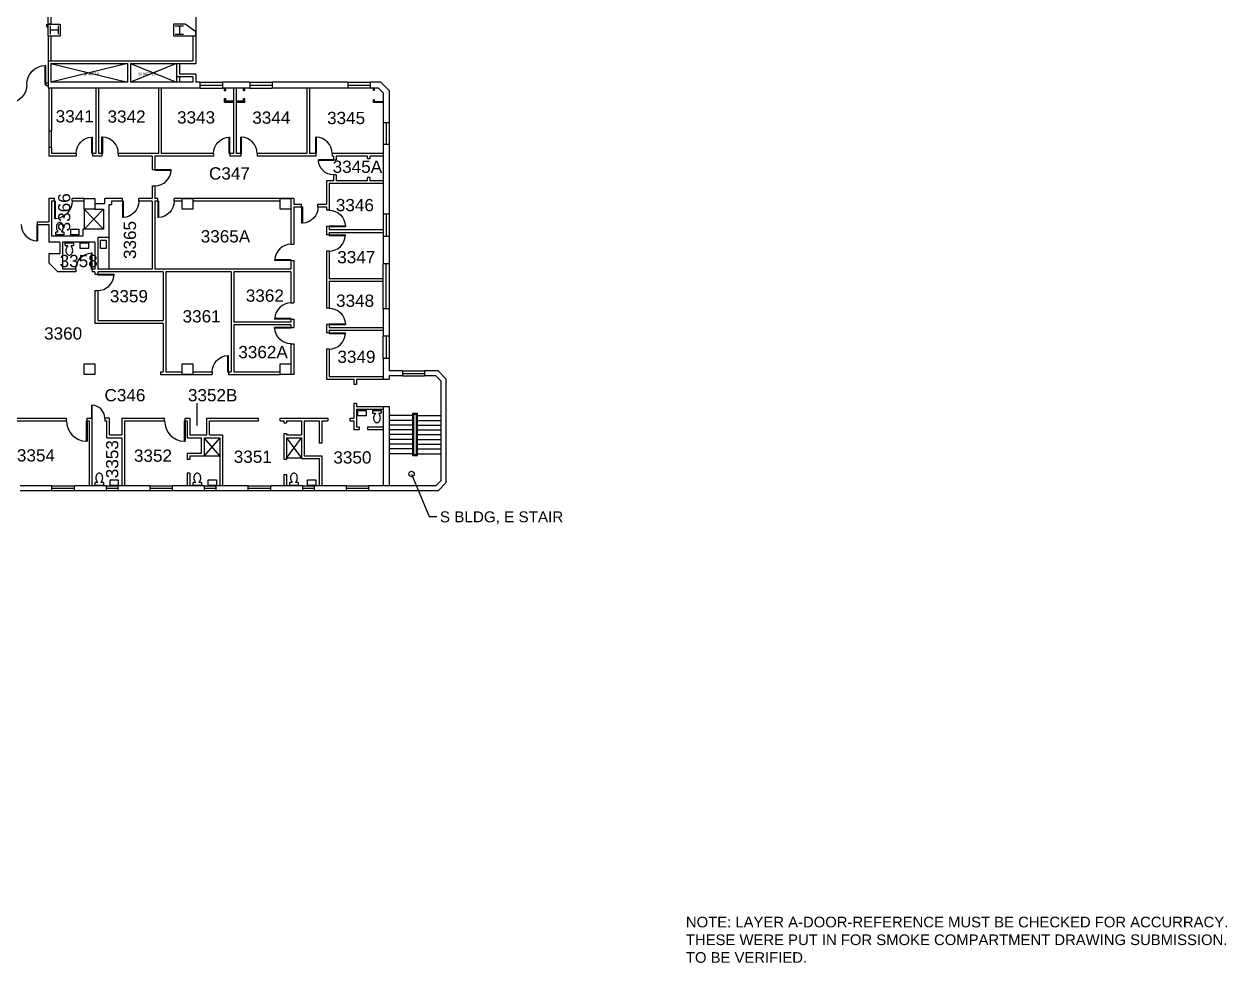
# Model space of a CAD drawing. Header units: inches. Extents: x -255 to 5932, y -1112 to 3109.
# Drawn here: x 3281 to 5932, y -1112 to 956 of the extents above; entities that cross this region are included whole.
import ezdxf

# ---------------------------------------------------------------- set-up
doc = ezdxf.new("R2010")
doc.units = ezdxf.units.IN
doc.header["$LTSCALE"] = 48
doc.header["$MEASUREMENT"] = 0
doc.layers.get('0').update_dxf_attribs({"linetype": 'CONTINUOUS'})
doc.layers.get('DEFPOINTS').update_dxf_attribs({"color": 31, "linetype": 'CONTINUOUS'})
for name, color, linetype in [('A-ANNO-RNUM', 4, 'CONTINUOUS'), ('A-ANNO-TEXT', 4, 'CONTINUOUS'), ('A-ANNO-TEXT-STAIR', 4, 'CONTINUOUS'), ('A-DOOR', 2, 'CONTINUOUS'), ('A-FLOR-CASE', 3, 'CONTINUOUS'), ('A-FLOR-PFIX', 2, 'CONTINUOUS'), ('A-FLOR-STRS', 2, 'CONTINUOUS'), ('A-GLAZ', 2, 'CONTINUOUS'), ('A-GLAZ-SILL', 1, 'CONTINUOUS'), ('A-SHAFT', 1, 'CONTINUOUS'), ('A-WALL-FULL', 6, 'CONTINUOUS'), ('S-COLS', 5, 'CONTINUOUS')]:
    doc.layers.add(name, color=color, linetype=linetype)
doc.layers.get('0').freeze()
doc.styles.add('ARIAL', font='arial.ttf')
doc.styles.get("Standard").update_dxf_attribs({"font": 'SIMPLEX'})
doc.dimstyles.new('DIM1-4', dxfattribs={"dimscale": 48, "dimtxt": 0.09375, "dimasz": 0.125, "dimexe": 0.125, "dimexo": 0.09375, "dimgap": 0.046875, "dimtad": 1, "dimdec": 4, "dimzin": 7, "dimdsep": 46, "dimlunit": 4, "dimtxsty": 'Standard', "dimblk": 'TICK', "dimcen": 2.25, "dimdle": 1.5, "dimadec": 0, "dimazin": 0, "dimtfac": 1, "dimtdec": 4, "dimtix": 1, "dimtofl": 0, "dimtmove": 2, "dimatfit": 3, "dimldrblk": 'TICK', "dimfxl": 1, "dimtolj": 1, "dimtzin": 0, "dimarcsym": 0})

# ---------------------------------------------------------------- blocks, each defined once
blk = doc.blocks.new('TICK')
at = {"linetype": 'Continuous'}
blk.add_line((0.99, 0), (-0.99, 0), dxfattribs=at)
at = {"color": 11}
blk.add_line((-0.22, -0.22), (0.22, 0.22), dxfattribs=at)
blk = doc.blocks.new('DOOR36')
for p, q in [((-1.5, 0), (0, 0)), ((-1.5, 0), (-1.5, -36)), ((0, 0), (0, -36)), ((-1.5, -36), (0, -36))]:
    blk.add_line(p, q)
blk.add_arc((0, 0), 36, 180, 267.6401)

msp = doc.modelspace()

# ---------------------------------------------------------------- linework, layer by layer
at = {"layer": 'A-ANNO-RNUM'}
msp.add_line((3661.9, 121.4), (3661.9, 71.8), dxfattribs=at)
at = {"layer": 'A-FLOR-CASE'}
msp.add_line((3468, 486), (3468, 416), dxfattribs=at)
at = {"layer": 'A-FLOR-PFIX'}
for p, q in [((3413.5, 548), (3456, 504)), ((3413.5, 548), (3413.5, 504)), ((3456, 548), (3413.5, 504)), ((3384, 492), (3384, 504)), ((3384, 504), (3402, 504)), ((3402, 504), (3402, 492)), ((3355.8, 498), (3351, 498)), ((3351, 492), (3351, 498)), ((3369, 492), (3351, 492)), ((3355.8, 498), (3355.8, 499.9)), ((3364.2, 498), (3364.2, 499.9)), ((3369, 498), (3364.2, 498)), ((3369, 498), (3369, 492)), ((3402, 492), (3384, 492)), ((3450, 480), (3462, 480)), ((3450, 462), (3450, 480)), ((3462, 480), (3462, 462)), ((3372, 468), (3372, 474)), ((3372, 474), (3390, 474)), ((3372, 468), (3376.8, 468)), ((3376.8, 468), (3376.8, 466.1)), ((3385.2, 468), (3390, 468)), ((3385.2, 468), (3385.2, 466.1)), ((3390, 474), (3390, 468)), ((3405, 462), (3405, 474)), ((3405, 474), (3423, 474)), ((3423, 462), (3405, 462)), ((3423, 474), (3423, 462)), ((3462, 462), (3450, 462)), ((4017, 93), (4017, 105)), ((4017, 105), (4035, 105)), ((4035, 93), (4017, 93)), ((4035, 105), (4035, 93)), ((4050, 99), (4050, 105)), ((4050, 105), (4068, 105)), ((4050, 99), (4054.8, 99)), ((4054.8, 99), (4054.8, 97.1)), ((4063.2, 99), (4068, 99)), ((4063.2, 99), (4063.2, 97.1)), ((4068, 105), (4068, 99)), ((3712.5, 5), (3678, 45)), ((3712.5, 45), (3678, 5)), ((3859.5, 0), (3892.5, 45)), ((3859.5, 45), (3892.5, 0)), ((3678, 5), (3712.5, 5)), ((3892.5, 0), (3859.5, 0)), ((3442.8, -54), (3442.8, -52.1)), ((3451.2, -54), (3451.2, -52.1)), ((3471, -60), (3471, -48)), ((3471, -48), (3489, -48)), ((3489, -48), (3489, -60)), ((3658.8, -54), (3658.8, -52.1)), ((3667.2, -54), (3667.2, -52.1)), ((3687, -60), (3687, -48)), ((3687, -48), (3705, -48)), ((3705, -48), (3705, -60)), ((3871.8, -54), (3871.8, -52.1)), ((3880.2, -54), (3880.2, -52.1)), ((3906, -60), (3906, -48)), ((3906, -48), (3924, -48)), ((3924, -48), (3924, -60)), ((3442.8, -54), (3438, -54)), ((3438, -60), (3438, -54)), ((3456, -60), (3438, -60)), ((3456, -54), (3451.2, -54)), ((3456, -54), (3456, -60)), ((3489, -60), (3471, -60)), ((3658.8, -54), (3654, -54)), ((3654, -60), (3654, -54)), ((3672, -60), (3654, -60)), ((3672, -54), (3667.2, -54)), ((3672, -54), (3672, -60)), ((3705, -60), (3687, -60)), ((3871.8, -54), (3867, -54)), ((3867, -60), (3867, -54)), ((3885, -60), (3867, -60)), ((3885, -54), (3880.2, -54)), ((3885, -54), (3885, -60)), ((3924, -60), (3906, -60))]:
    msp.add_line(p, q, dxfattribs=at)
for points in [[(3364.2, 499.9, 0.049345), (3365.3, 501.1, 0.083339), (3367.1, 504.7, 0.087478), (3367.5, 508.5, 0.072039), (3366.9, 512.7, 0.083339), (3365.3, 515.9, 0.106661), (3362.7, 518.3, 0.132138), (3360, 519, 0.132138), (3357.3, 518.3, 0.106661), (3354.7, 515.9, 0.083339), (3353.1, 512.7, 0.072039), (3352.5, 508.5, 0.072039), (3353.1, 504.3, 0.083339), (3354.7, 501.1, 0.049345), (3355.8, 499.9, 0.132138)], [(3376.8, 466.1, 0.049345), (3375.7, 464.9, 0.083339), (3373.9, 461.3, 0.087478), (3373.5, 457.5, 0.072039), (3374.1, 453.3, 0.083339), (3375.7, 450.1, 0.106661), (3378.3, 447.7, 0.132138), (3381, 447, 0.132138), (3383.7, 447.7, 0.106661), (3386.3, 450.1, 0.083339), (3387.9, 453.3, 0.072039), (3388.5, 457.5, 0.072039), (3387.9, 461.7, 0.083339), (3386.3, 464.9, 0.049345), (3385.2, 466.1, 0.132138)], [(4054.8, 97.1, 0.049345), (4053.7, 95.9, 0.083339), (4051.9, 92.3, 0.087478), (4051.5, 88.5, 0.072039), (4052.1, 84.3, 0.083339), (4053.7, 81.1, 0.106661), (4056.3, 78.7, 0.132138), (4059, 78, 0.132138), (4061.7, 78.7, 0.106661), (4064.3, 81.1, 0.083339), (4065.9, 84.3, 0.072039), (4066.5, 88.5, 0.072039), (4065.9, 92.7, 0.083339), (4064.3, 95.9, 0.049345), (4063.2, 97.1, 0.132138)], [(3451.2, -52.1, 0.049345), (3452.3, -50.9, 0.083339), (3454.1, -47.3, 0.087478), (3454.5, -43.5, 0.072039), (3453.9, -39.3, 0.083339), (3452.3, -36.1, 0.106661), (3449.7, -33.7, 0.132138), (3447, -33, 0.132138), (3444.3, -33.7, 0.106661), (3441.7, -36.1, 0.083339), (3440.1, -39.3, 0.072039), (3439.5, -43.5, 0.072039), (3440.1, -47.7, 0.083339), (3441.7, -50.9, 0.049345), (3442.8, -52.1, 0.132138)], [(3667.2, -52.1, 0.049345), (3668.3, -50.9, 0.083339), (3670.1, -47.3, 0.087478), (3670.5, -43.5, 0.072039), (3669.9, -39.3, 0.083339), (3668.3, -36.1, 0.106661), (3665.7, -33.7, 0.132138), (3663, -33, 0.132138), (3660.3, -33.7, 0.106661), (3657.7, -36.1, 0.083339), (3656.1, -39.3, 0.072039), (3655.5, -43.5, 0.072039), (3656.1, -47.7, 0.083339), (3657.7, -50.9, 0.049345), (3658.8, -52.1, 0.132138)], [(3880.2, -52.1, 0.049345), (3881.3, -50.9, 0.083339), (3883.1, -47.3, 0.087478), (3883.5, -43.5, 0.072039), (3882.9, -39.3, 0.083339), (3881.3, -36.1, 0.106661), (3878.7, -33.7, 0.132138), (3876, -33, 0.132138), (3873.3, -33.7, 0.106661), (3870.7, -36.1, 0.083339), (3869.1, -39.3, 0.072039), (3868.5, -43.5, 0.072039), (3869.1, -47.7, 0.083339), (3870.7, -50.9, 0.049345), (3871.8, -52.1, 0.132138)]]:
    msp.add_lwpolyline(points, format="xyb", dxfattribs=at)
at = {"layer": 'A-FLOR-STRS'}
for p, q in [((4138, 93.7), (4085.5, 93.7)), ((4138, 83.2), (4085.5, 83.2)), ((4148, 93.7), (4200.5, 93.7)), ((4148, 83.2), (4200.5, 83.2)), ((4138, 72.7), (4085.5, 72.7)), ((4138, 62.2), (4085.5, 62.2)), ((4148, 72.7), (4200.5, 72.7)), ((4148, 62.2), (4200.5, 62.2)), ((4138, 51.7), (4085.5, 51.7)), ((4138, 41.2), (4085.5, 41.2)), ((4138, 30.7), (4085.5, 30.7)), ((4148, 51.7), (4200.5, 51.7)), ((4148, 41.2), (4200.5, 41.2)), ((4148, 30.7), (4200.5, 30.7)), ((4138, 20.2), (4085.5, 20.2)), ((4138, 9.7), (4085.5, 9.7)), ((4148, 20.2), (4200.5, 20.2)), ((4148, 9.7), (4200.5, 9.7))]:
    msp.add_line(p, q, dxfattribs=at)
at = {"layer": 'A-GLAZ'}
for p, q in [((3668.8, 821.5), (3718.2, 821.5)), ((3778.8, 821.5), (3828.2, 821.5)), ((3994.8, 821.5), (4044.2, 821.5)), ((4079, 738.6), (4079, 690.6)), ((4079, 537.6), (4079, 488.1)), ((4079, 328.9), (4079, 428.1)), ((4079, 268.9), (4079, 219.4)), ((4115.5, 186.5), (4163.5, 186.5)), ((3342.8, -66.5), (3392.2, -66.5)), ((3462.6, -66.5), (3488.7, -66.5)), ((3559, -66.5), (3608.5, -66.5)), ((3678.8, -66.5), (3704.9, -66.5)), ((3775.2, -66.5), (3824.8, -66.5)), ((3895.3, -66.5), (3921.2, -66.5)), ((3991.5, -66.5), (4041, -66.5))]:
    msp.add_line(p, q, dxfattribs=at)
at = {"layer": 'A-GLAZ-SILL'}
for p, q in [((3668.8, 828), (3718.2, 828)), ((3778.8, 828), (3828.2, 828)), ((3994.8, 828), (4044.2, 828)), ((3668.8, 815), (3718.2, 815)), ((3778.8, 815), (3828.2, 815)), ((4044.2, 815), (3994.8, 815)), ((4072.5, 738.6), (4072.5, 690.6)), ((4085.5, 738.6), (4085.5, 690.6)), ((4072.5, 537.6), (4072.5, 488.1)), ((4085.5, 537.6), (4085.5, 488.1)), ((4072.5, 328.9), (4072.5, 428.1)), ((4085.5, 428.1), (4085.5, 328.9)), ((4072.5, 219.4), (4072.5, 268.9)), ((4085.5, 268.9), (4085.5, 219.4)), ((4115.5, 192), (4163.5, 192)), ((4115.5, 181), (4163.5, 181)), ((3342.8, -61), (3392.2, -61)), ((3392.2, -72), (3342.8, -72)), ((3462.6, -61), (3488.7, -61)), ((3488.7, -72), (3462.6, -72)), ((3559, -61), (3608.5, -61)), ((3608.5, -72), (3559, -72)), ((3678.8, -61), (3704.9, -61)), ((3704.9, -72), (3678.8, -72)), ((3775.2, -61), (3824.8, -61)), ((3824.8, -72), (3775.2, -72)), ((3895.3, -61), (3921.2, -61)), ((3921.2, -72), (3895.3, -72)), ((3991.5, -61), (4041, -61)), ((4041, -72), (3991.5, -72))]:
    msp.add_line(p, q, dxfattribs=at)
at = {"layer": 'A-SHAFT'}
for points in [[(3340.5, 869), (3509.5, 828)], [(3509.5, 869), (3340.5, 828)], [(3515.5, 869), (3617.5, 828)], [(3617.5, 869), (3515.5, 828)]]:
    msp.add_lwpolyline(points, dxfattribs=at)
at = {"layer": 'A-WALL-FULL'}
for p, q in [((3659.5, 1205), (3659.5, 869)), ((3331.7, 950), (3331.7, 956)), ((3334.5, 930), (3334.5, 956)), ((3334.5, 956), (3360.5, 956)), ((3360.5, 956), (3360.5, 930)), ((3636.5, 956), (3610.5, 956)), ((3610.5, 956), (3610.5, 930)), ((3659.5, 939), (3636.5, 956)), ((3331.7, 950), (3334.5, 950)), ((3334.5, 930), (3334.5, 875)), ((3334.5, 930), (3360.5, 930)), ((3340.5, 930), (3340.5, 875)), ((3610.5, 930), (3659.5, 930)), ((3653.5, 930), (3653.5, 875)), ((3659.5, 930), (3659.5, 939)), ((3334.5, 875), (3334.5, 815)), ((3334.5, 875), (3334.5, 869)), ((3334.5, 875), (3653.5, 875)), ((3340.5, 869), (3509.5, 869)), ((3340.5, 869), (3340.5, 828)), ((3509.5, 869), (3509.5, 828)), ((3509.5, 869), (3509.5, 828)), ((3515.5, 869), (3515.5, 828)), ((3515.5, 869), (3659.5, 869)), ((3515.5, 869), (3515.5, 828)), ((3617.5, 869), (3617.5, 828)), ((3623.5, 869), (3623.5, 846)), ((3329.5, 826.5), (3329.5, 820.5)), ((3329.5, 826.5), (3334.5, 826.5)), ((3509.5, 828), (3340.5, 828)), ((3653.5, 828), (3515.5, 828)), ((3653.5, 840), (3617.5, 840)), ((3659.5, 846), (3623.5, 846)), ((3623.5, 840), (3623.5, 828)), ((3653.5, 840), (3653.5, 828)), ((3659.5, 846), (3659.5, 828)), ((3668.8, 828), (3659.5, 828)), ((3668.8, 828), (3668.8, 815)), ((3718.2, 828), (3718.2, 815)), ((3778.8, 828), (3718.2, 828)), ((3778.8, 828), (3778.8, 815)), ((3828.2, 828), (3828.2, 815)), ((3994.8, 828), (3828.2, 828)), ((3994.8, 828), (3994.8, 815)), ((4067.5, 828), (4044.2, 828)), ((4044.2, 828), (4044.2, 815)), ((4067.5, 828), (4085.5, 810)), ((3329.5, 820.5), (3334.5, 820.5)), ((3668.8, 815), (3334.5, 815)), ((3335.5, 815), (3335.5, 720)), ((3341.5, 815), (3341.5, 720)), ((3439.5, 815), (3439.5, 671)), ((3445.5, 815), (3445.5, 671)), ((3577.5, 815), (3577.5, 671)), ((3583.5, 815), (3583.5, 671)), ((3778.8, 815), (3718.2, 815)), ((3723, 810), (3723, 815)), ((3723, 810), (3726, 810)), ((3726, 810), (3726, 815)), ((3742.5, 815), (3742.5, 671)), ((3748.5, 815), (3748.5, 671)), ((3765, 810), (3765, 815)), ((3765, 810), (3768, 810)), ((3768, 810), (3768, 815)), ((3994.8, 815), (3828.2, 815)), ((3904.5, 815), (3904.5, 671)), ((3910.5, 815), (3910.5, 671)), ((4062.1, 815), (4044.2, 815)), ((4051.5, 810), (4051.5, 815)), ((4053.5, 810), (4051.5, 810)), ((4053.5, 810), (4053.5, 815)), ((4062.1, 815), (4072.5, 804.6)), ((4072.5, 804.6), (4072.5, 738.6)), ((4085.5, 810), (4085.5, 738.6)), ((3723, 783), (3723, 792)), ((3723, 792), (3726, 792)), ((3742.5, 783), (3723, 783)), ((3726, 786), (3726, 792)), ((3742.5, 786), (3726, 786)), ((3765, 786), (3748.5, 786)), ((3768, 783), (3748.5, 783)), ((3765, 786), (3765, 792)), ((3765, 792), (3768, 792)), ((3768, 783), (3768, 792)), ((4051.5, 783), (4051.5, 789)), ((4053.5, 789), (4051.5, 789)), ((4072.5, 783), (4051.5, 783)), ((4053.5, 785), (4053.5, 789)), ((4072.5, 785), (4053.5, 785)), ((3341.5, 720), (3335.5, 720)), ((3335.5, 720), (3335.5, 684)), ((3341.5, 684), (3341.5, 720)), ((4085.5, 738.6), (4072.5, 738.6)), ((4085.5, 690.6), (4072.5, 690.6)), ((4072.5, 690.6), (4072.5, 537.6)), ((4085.5, 690.6), (4085.5, 537.6)), ((3341.5, 684), (3335.5, 684)), ((3335.5, 684), (3335.5, 665)), ((3396, 665), (3335.5, 665)), ((3341.5, 684), (3341.5, 671)), ((3396, 671), (3341.5, 671)), ((3396, 671), (3396, 665)), ((3432, 671), (3432, 665)), ((3439.5, 671), (3432, 671)), ((3453, 665), (3432, 665)), ((3453, 671), (3445.5, 671)), ((3453, 671), (3453, 665)), ((3489, 671), (3489, 665)), ((3577.5, 671), (3489, 671)), ((3563.5, 665), (3489, 665)), ((3563.5, 665), (3563.5, 636)), ((3699, 665), (3569.5, 665)), ((3569.5, 665), (3569.5, 636)), ((3699, 671), (3583.5, 671)), ((3699, 671), (3699, 665)), ((3735, 671), (3735, 665)), ((3742.5, 671), (3735, 671)), ((3759, 665), (3735, 665)), ((3759, 671), (3748.5, 671)), ((3759, 671), (3759, 665)), ((3795, 671), (3795, 665)), ((3904.5, 671), (3795, 671)), ((3924, 665), (3795, 665)), ((3924, 671), (3910.5, 671)), ((3924, 671), (3924, 665)), ((4072.5, 671), (3960, 671)), ((3960, 671), (3960, 665)), ((3963, 665), (3960, 665)), ((3963, 665), (3963, 657)), ((4038, 665), (3969, 665)), ((3969, 665), (3969, 657)), ((4038, 660), (4038, 665)), ((4072.5, 665), (4044, 665)), ((4044, 660), (4044, 665)), ((3963, 657), (3969, 657)), ((4038, 660), (4044, 660)), ((3563.5, 636), (3569.5, 636)), ((3947.5, 611), (3947.5, 559.5)), ((3963, 611), (3947.5, 611)), ((3969, 624), (3963, 624)), ((3963, 624), (3963, 611)), ((3969, 624), (3969, 611)), ((4038, 611), (3969, 611)), ((4038, 611), (4038, 618)), ((4044, 618), (4038, 618)), ((4044, 611), (4044, 618)), ((4072.5, 611), (4044, 611)), ((3563.5, 600), (3569.5, 600)), ((3563.5, 600), (3563.5, 572)), ((3569.5, 600), (3569.5, 572)), ((3953.5, 605), (3953.5, 546)), ((4072.5, 605), (3953.5, 605)), ((3335.5, 572), (3335.5, 520.5)), ((3348, 572), (3335.5, 572)), ((3341.5, 566), (3341.5, 489)), ((3348, 566), (3341.5, 566)), ((3348, 566), (3348, 572)), ((3387, 566), (3387, 572)), ((3413.5, 572), (3387, 572)), ((3413.5, 566), (3387, 566)), ((3437.5, 561), (3459, 561)), ((3498, 572), (3459, 572)), ((3459, 561), (3459, 572)), ((3474, 558), (3468, 558)), ((3468, 558), (3468, 486)), ((3498, 566), (3474, 566)), ((3474, 566), (3474, 558)), ((3498, 566), (3498, 572)), ((3534, 566), (3534, 572)), ((3563.5, 572), (3534, 572)), ((3563.5, 566), (3534, 566)), ((3563.5, 566), (3563.5, 416)), ((3576, 572), (3569.5, 572)), ((3576, 566), (3569.5, 566)), ((3569.5, 566), (3569.5, 416)), ((3576, 566), (3576, 572)), ((3875.5, 572), (3612, 572)), ((3612, 566), (3612, 572)), ((3629.5, 566), (3612, 566)), ((3845.5, 566), (3653.5, 566)), ((3875.5, 572), (3875.5, 559.5)), ((3875.5, 559.5), (3893, 559.5)), ((3893, 553.5), (3893, 559.5)), ((3929, 553.5), (3929, 559.5)), ((3929, 559.5), (3947.5, 559.5)), ((3437.5, 548), (3456, 548)), ((3456, 548), (3456, 504)), ((3869.5, 548), (3869.5, 471)), ((3875.5, 553.5), (3893, 553.5)), ((3875.5, 553.5), (3875.5, 471)), ((3929, 553.5), (3947.5, 553.5)), ((3947.5, 553.5), (3947.5, 546)), ((3953.5, 546), (3947.5, 546)), ((4085.5, 537.6), (4072.5, 537.6)), ((3311, 520.5), (3335.5, 520.5)), ((3311, 514.5), (3311, 520.5)), ((3311, 514.5), (3335.5, 514.5)), ((3335.5, 514.5), (3335.5, 476)), ((3456, 504), (3411, 504)), ((3411, 504), (3411, 489)), ((3953.5, 510), (3947.5, 510)), ((3947.5, 510), (3947.5, 492)), ((3953.5, 510), (3953.5, 503.2)), ((3411, 489), (3341.5, 489)), ((3468, 486), (3443.5, 486)), ((3443.5, 486), (3443.5, 416)), ((3953.5, 492), (3947.5, 492)), ((3953.5, 503.2), (4072.5, 503.2)), ((3953.5, 497.2), (4072.5, 497.2)), ((3953.5, 497.2), (3953.5, 492)), ((4085.5, 488.1), (4072.5, 488.1)), ((4072.5, 488.1), (4072.5, 428.1)), ((4085.5, 488.1), (4085.5, 428.1)), ((3360, 476), (3335.5, 476)), ((3360, 476), (3360, 450)), ((3437.5, 476), (3366, 476)), ((3366, 476), (3366, 416)), ((3437.5, 476), (3437.5, 416)), ((3869.5, 471), (3875.5, 471)), ((3953.5, 456), (3947.5, 456)), ((3947.5, 456), (3947.5, 330)), ((3953.5, 456), (3953.5, 395.5)), ((3360, 450), (3335.5, 450)), ((3335.5, 450), (3335.5, 430)), ((3335.5, 430), (3355.5, 410)), ((3869.5, 435), (3875.5, 435)), ((3869.5, 435), (3869.5, 416)), ((3875.5, 435), (3875.5, 342)), ((4085.5, 428.1), (4072.5, 428.1)), ((3395.5, 410), (3355.5, 410)), ((3395.5, 416), (3366, 416)), ((3395.5, 416), (3395.5, 410)), ((3437.5, 416), (3431.5, 416)), ((3431.5, 416), (3431.5, 410)), ((3437.5, 410), (3431.5, 410)), ((3437.5, 410), (3437.5, 405)), ((3437.5, 405), (3443.5, 405)), ((3563.5, 416), (3443.5, 416)), ((3443.5, 410), (3443.5, 405)), ((3587.5, 410), (3443.5, 410)), ((3869.5, 416), (3569.5, 416)), ((3587.5, 410), (3587.5, 303)), ((3593.5, 410), (3593.5, 190)), ((3737.5, 410), (3593.5, 410)), ((3737.5, 410), (3737.5, 190)), ((3869.5, 410), (3743.5, 410)), ((3743.5, 410), (3743.5, 299.7)), ((3869.5, 410), (3869.5, 342)), ((3953.5, 395.5), (4072.5, 395.5)), ((3953.5, 389.5), (4072.5, 389.5)), ((3953.5, 389.5), (3953.5, 330)), ((3437.5, 369), (3443.5, 369)), ((3437.5, 369), (3437.5, 297)), ((3443.5, 369), (3443.5, 303)), ((3869.5, 342), (3875.5, 342)), ((3953.5, 330), (3947.5, 330)), ((4085.5, 328.9), (4072.5, 328.9)), ((4072.5, 328.9), (4072.5, 268.9)), ((4085.5, 328.9), (4085.5, 268.9)), ((3437.5, 297), (3587.5, 297)), ((3443.5, 303), (3587.5, 303)), ((3587.5, 297), (3587.5, 190)), ((3869.5, 299.7), (3743.5, 299.7)), ((3869.5, 293.7), (3743.5, 293.7)), ((3743.5, 293.7), (3743.5, 190)), ((3869.5, 306), (3875.5, 306)), ((3869.5, 306), (3869.5, 299.7)), ((3869.5, 293.7), (3869.5, 288)), ((3875.5, 306), (3875.5, 288)), ((3953.5, 294), (3947.5, 294)), ((3947.5, 294), (3947.5, 276)), ((3953.5, 294), (3953.5, 287.8)), ((3869.5, 288), (3875.5, 288)), ((3953.5, 276), (3947.5, 276)), ((3953.5, 287.8), (4072.5, 287.8)), ((3953.5, 281.8), (4072.5, 281.8)), ((3953.5, 281.8), (3953.5, 276)), ((4085.5, 268.9), (4072.5, 268.9)), ((3869.5, 252), (3869.5, 184)), ((3869.5, 252), (3875.5, 252)), ((3875.5, 252), (3875.5, 184)), ((3953.5, 240), (3947.5, 240)), ((3947.5, 240), (3947.5, 174)), ((3953.5, 240), (3953.5, 180)), ((4085.5, 219.4), (4072.5, 219.4)), ((4072.5, 219.4), (4072.5, 174)), ((4085.5, 219.4), (4085.5, 192)), ((3582, 190), (3582, 184)), ((3582, 190), (3587.5, 190)), ((3593.5, 190), (3629.5, 190)), ((3653.5, 190), (3696, 190)), ((3696, 190), (3696, 184)), ((3732, 190), (3732, 184)), ((3732, 190), (3737.5, 190)), ((3743.5, 190), (3845.5, 190)), ((4115.5, 192), (4085.5, 192)), ((4115.5, 192), (4115.5, 181)), ((4193.5, 192), (4163.5, 192)), ((4163.5, 192), (4163.5, 181)), ((4193.5, 192), (4211.5, 174)), ((3582, 184), (3696, 184)), ((3732, 184), (3845.5, 184)), ((3875.5, 184), (3869.5, 184)), ((3947.5, 174), (4008, 174)), ((3953.5, 180), (4072.5, 180)), ((4008, 174), (4008, 162)), ((4014, 162), (4008, 162)), ((4014, 174), (4014, 162)), ((4014, 174), (4085.5, 174)), ((4115.5, 181), (4085.5, 181)), ((4085.5, 181), (4085.5, 174)), ((4188.9, 181), (4163.5, 181)), ((4188.9, 181), (4200.5, 169.4)), ((4200.5, -49.4), (4200.5, 169.4)), ((4211.5, -54), (4211.5, 174)), ((4014, 120), (4008, 120)), ((4008, 120), (4008, 88)), ((4014, 120), (4014, 114)), ((4014, 114), (4085.5, 114)), ((4014, 108), (4072.5, 108)), ((4014, 108), (4014, 69)), ((4072.5, 114), (4072.5, -61)), ((4085.5, 114), (4085.5, -61)), ((3228, 88), (3375, 88)), ((3228, 82), (3375, 82)), ((3375, 82), (3375, 88)), ((3420, 82), (3420, 88)), ((3420, 88), (3430.5, 88)), ((3420, 82), (3424.5, 82)), ((3424.5, 82), (3424.5, -61)), ((3430.5, 88), (3430.5, -61)), ((3469.5, 88), (3459, 88)), ((3459, 88), (3459, 82)), ((3459, 82), (3463.5, 82)), ((3463.5, 45), (3463.5, 82)), ((3469.5, 51), (3469.5, 88)), ((3496.5, 88), (3496.5, 51)), ((3496.5, 88), (3591, 88)), ((3502.5, 82), (3502.5, -61)), ((3502.5, 82), (3591, 82)), ((3591, 82), (3591, 88)), ((3636, 82), (3636, 88)), ((3636, 88), (3646.5, 88)), ((3636, 82), (3640.5, 82)), ((3640.5, 82), (3640.5, 45)), ((3646.5, 88), (3646.5, 51)), ((3684, 51), (3684, 88)), ((3684, 88), (3798, 88)), ((3690, 51), (3690, 82)), ((3690, 82), (3798, 82)), ((3798, 82), (3798, 88)), ((3846, 88), (3951, 88)), ((3846, 82), (3846, 88)), ((3846, 82), (3853.5, 82)), ((3853.5, 82), (3853.5, 78)), ((3859.5, 82), (3859.5, 78)), ((3859.5, 82), (3892.5, 82)), ((3892.5, 82), (3892.5, 51)), ((3898.5, 82), (3898.5, 5)), ((3898.5, 82), (3931.5, 82)), ((3931.5, 82), (3931.5, 33)), ((3937.5, 82), (3937.5, 33)), ((3937.5, 82), (3951, 82)), ((3951, 88), (3951, 82)), ((3999, 88), (3999, 82)), ((3999, 88), (4008, 88)), ((3999, 82), (4008, 82)), ((4008, 82), (4008, 63)), ((4138, 6), (4138, 99)), ((4138, 99), (4148, 99)), ((4140, 97), (4146, 97)), ((4140, 8), (4140, 97)), ((4146, 8), (4146, 97)), ((4148, 6), (4148, 99)), ((3853.5, 78), (3859.5, 78)), ((3853.5, 54), (3859.5, 54)), ((3853.5, 54), (3853.5, -3)), ((3859.5, 54), (3859.5, 51)), ((4008, 63), (4020, 63)), ((4014, 69), (4020, 69)), ((4020, 69), (4020, 63)), ((4038, 69), (4038, 63)), ((4038, 69), (4072.5, 69)), ((4038, 63), (4072.5, 63)), ((3463.5, 45), (3496.5, 45)), ((3469.5, 51), (3496.5, 51)), ((3496.5, 45), (3496.5, -61)), ((3640.5, 45), (3672, 45)), ((3646.5, 51), (3684, 51)), ((3672, 11), (3672, 45)), ((3678, 45), (3678, 5)), ((3678, 45), (3712.5, 45)), ((3690, 51), (3718.5, 51)), ((3712.5, 45), (3712.5, -61)), ((3718.5, 51), (3718.5, -61)), ((3859.5, 51), (3892.5, 51)), ((3859.5, 45), (3892.5, 45)), ((3859.5, 45), (3859.5, -3)), ((3892.5, 45), (3892.5, -1)), ((3937.5, 33), (3931.5, 33)), ((3640.5, 11), (3672, 11)), ((3640.5, 11), (3640.5, -3)), ((3646.5, 5), (3678, 5)), ((3646.5, 5), (3646.5, -3)), ((3898.5, 5), (3937.5, 5)), ((3937.5, 5), (3937.5, -61)), ((4138, 6), (4148, 6)), ((4140, 8), (4146, 8)), ((3646.5, -3), (3640.5, -3)), ((3859.5, -3), (3853.5, -3)), ((3892.5, -1), (3931.5, -1)), ((3931.5, -1), (3931.5, -61)), ((3646.5, -33), (3640.5, -33)), ((3640.5, -33), (3640.5, -61)), ((3646.5, -33), (3646.5, -61)), ((3853.5, -36), (3859.5, -36)), ((3853.5, -36), (3853.5, -61)), ((3859.5, -36), (3859.5, -61)), ((4200.5, -49.4), (4188.9, -61)), ((3342.8, -61), (3272.4, -61)), ((3342.8, -72), (3272.4, -72)), ((3342.8, -72), (3342.8, -61)), ((3392.2, -72), (3392.2, -61)), ((3462.6, -61), (3392.2, -61)), ((3462.6, -72), (3392.2, -72)), ((3462.6, -72), (3462.6, -61)), ((3488.7, -72), (3488.7, -61)), ((3559, -61), (3488.7, -61)), ((3559, -72), (3488.7, -72)), ((3559, -72), (3559, -61)), ((3608.5, -72), (3608.5, -61)), ((3678.8, -61), (3608.5, -61)), ((3678.8, -72), (3608.5, -72)), ((3678.8, -72), (3678.8, -61)), ((3704.9, -72), (3704.9, -61)), ((3775.2, -61), (3704.9, -61)), ((3775.2, -72), (3704.9, -72)), ((3775.2, -72), (3775.2, -61)), ((3824.8, -72), (3824.8, -61)), ((3895.3, -61), (3824.8, -61)), ((3895.3, -72), (3824.8, -72)), ((3895.3, -72), (3895.3, -61)), ((3921.2, -72), (3921.2, -61)), ((3991.5, -61), (3921.2, -61)), ((3991.5, -72), (3921.2, -72)), ((3991.5, -72), (3991.5, -61)), ((4188.9, -61), (4041, -61)), ((4041, -72), (4041, -61)), ((4193.5, -72), (4041, -72)), ((4211.5, -54), (4193.5, -72))]:
    msp.add_line(p, q, dxfattribs=at)
msp.add_lwpolyline([(3334.5, 1044), (3340.5, 1044), (3340.5, 956), (3334.5, 956)], close=True, dxfattribs=at)
at = {"layer": 'S-COLS'}
for p, q in [((3338.5, 952), (3338.5, 934)), ((3338.5, 943), (3356.5, 943)), ((3356.5, 952), (3356.5, 934)), ((3614.5, 952), (3632.5, 952)), ((3614.5, 934), (3632.5, 934)), ((3623.5, 952), (3623.5, 934)), ((3413.5, 572), (3437.5, 572)), ((3413.5, 548), (3413.5, 572)), ((3437.5, 572), (3437.5, 548)), ((3629.5, 572), (3653.5, 572)), ((3629.5, 548), (3629.5, 572)), ((3653.5, 572), (3653.5, 548)), ((3845.5, 572), (3869.5, 572)), ((3845.5, 548), (3845.5, 572)), ((3869.5, 572), (3869.5, 548)), ((3437.5, 548), (3413.5, 548)), ((3653.5, 548), (3629.5, 548)), ((3869.5, 548), (3845.5, 548)), ((3413.5, 208), (3437.5, 208)), ((3413.5, 184), (3413.5, 208)), ((3437.5, 208), (3437.5, 184)), ((3629.5, 208), (3653.5, 208)), ((3629.5, 184), (3629.5, 208)), ((3653.5, 208), (3653.5, 184)), ((3845.5, 208), (3869.5, 208)), ((3845.5, 184), (3845.5, 208)), ((3437.5, 184), (3413.5, 184)), ((3653.5, 184), (3629.5, 184)), ((3869.5, 184), (3845.5, 184))]:
    msp.add_line(p, q, dxfattribs=at)

# ---------------------------------------------------------------- block references
at = {"layer": 'A-DOOR'}
for p, xscale, yscale, zscale, rotation in [((3329.5, 823), -1.166666666666665, 1.166666666666658, 1.16666666666667, 180.0000140210186), ((3963, 657), -0.9166666666664915, 0.9166666666664915, 0.9166666666664914, 269.9995513275379), ((3348, 566), -1.083333333333133, 1.083333333333133, 1.083333333333133, 0.000112168133661328), ((3311, 514.5), 1.000003888128816, 1.000003888128816, 1.000003888128816, 5.608405921428984e-05), ((3430.5, 88), 0.7916666666665491, 0.7916666666665491, 0.7916666666665491, 180.0000560840623), ((3420, 82), 1.24999999999978, 1.24999999999978, 1.24999999999978, 5.608405921428982e-05), ((3636, 82), 1.24999999999978, 1.24999999999978, 1.24999999999978, 5.608405921428983e-05)]:
    msp.add_blockref('DOOR36', p, dxfattribs=dict(at, xscale=xscale, yscale=yscale, zscale=zscale, rotation=rotation))
at = {"layer": 'A-DOOR', "xscale": -1.166666666666629, "yscale": 1.166666666666657, "zscale": 1.16666666666667}
msp.add_blockref('DOOR36', (3245.5, 823), dxfattribs=at)
at = {"layer": 'A-DOOR'}
for p, xscale, rotation in [((3432, 671), -1.000000000000001, 179.9997756637677), ((3735, 671), -1.000000000000001, 179.9997756637677), ((3498, 566), -0.9999999999999996, 0.0001121681336613279), ((3576, 566), -0.9999999999999996, 0.0001121681336613279), ((3893, 553.5), -1, 0.00022433623215079), ((3953.5, 510), -1, 89.99977566376779), ((3431.5, 416), -1, 180.0001121681208), ((3953.5, 294), -1, 89.99977566376779), ((3869.5, 288), -1, 269.9997756637678), ((3732, 190), -1.000000000000001, 179.9997756637677)]:
    msp.add_blockref('DOOR36', p, dxfattribs=dict(at, xscale=xscale, rotation=rotation))
for p, rotation in [((3453, 671), 180.0002243362322), ((3759, 671), 180.0002243362322), ((3924, 671), 180.0002243362322), ((3569.5, 636), 90.00011216812057), ((3953.5, 492), 90.0002243362322), ((3869.5, 435), 270.0002243362324), ((3443.5, 405), 90.00011216812057), ((3869.5, 306), 270.0002243362322), ((3953.5, 276), 90.0002243362322)]:
    msp.add_blockref('DOOR36', p, dxfattribs=dict(at, rotation=rotation))

# ---------------------------------------------------------------- texts
at = {"layer": 'A-ANNO-RNUM', "style": 'ARIAL'}
for s, p in [('3341', (3350.9, 739.3)), ('3342', (3465.2, 738.8)), ('3343', (3618.4, 737)), ('3344', (3784.2, 736.5)), ('3345', (3949, 735.7)), ('C347', (3688.8, 613.6)), ('3345A', (3961.3, 628.3)), ('3346', (3968.3, 543.8)), ('3365A', (3670.6, 475)), ('3347', (3971.4, 429.1)), ('3358', (3359.7, 420.6)), ('3362', (3769.9, 344.4)), ('3359', (3470.4, 343.1)), ('3348', (3968.8, 333.2)), ('3361', (3630.6, 298.8)), ('3360', (3325.4, 261.1)), ('3362A', (3753.4, 220.1)), ('3349', (3971.8, 209.7)), ('C346', (3458.5, 125.1)), ('3352B', (3642.4, 125.1)), ('3354', (3265.5, -7.4)), ('3352', (3523.4, -8.1)), ('3351', (3743.4, -10.4)), ('3350', (3962.9, -11.9))]:
    msp.add_text(s, height=27, dxfattribs=at).set_placement(p)
for s, p in [('3366', (3383.2, 499.4)), ('3365', (3528, 438.4)), ('3353', (3488.9, -44.3))]:
    msp.add_text(s, height=27, rotation=90, dxfattribs=at).set_placement(p)
at = {"layer": 'A-ANNO-TEXT', "style": 'ARIAL'}
for s, p in [('SHAFT 9', (3412.7, 842.9)), ('SHAFT 10', (3533.1, 842.9))]:
    msp.add_text(s, height=6, dxfattribs=at).set_placement(p)
at = {"layer": 'A-ANNO-TEXT-STAIR', "style": 'ARIAL'}
msp.add_text('S BLDG, E STAIR', height=24, dxfattribs=at).set_placement((4197.6, -141.3))
at = {"layer": 'DEFPOINTS', "insert": (4739.8, -1010.1), "char_height": 23.404, "width": 69644.45, "attachment_point": 1, "style": 'ARIAL'}
msp.add_mtext('NOTE: LAYER A-DOOR-REFERENCE MUST BE CHECKED FOR ACCURRACY.  \\PTHESE WERE PUT IN FOR SMOKE COMPARTMENT DRAWING SUBMISSION.\\PTO BE VERIFIED.', dxfattribs=at)

# ---------------------------------------------------------------- leaders
at = {"layer": 'A-ANNO-TEXT-STAIR'}
msp.add_leader([(4135.1, -35), (4174.1, -128.5), (4191.1, -128.5)], dimstyle='DIM1-4', override={"dimscale": 96, "dimgap": 0, "dimtad": 0, "dimldrblk": 'DotBlank'}, dxfattribs=at)

doc.saveas('drawing.dxf')
